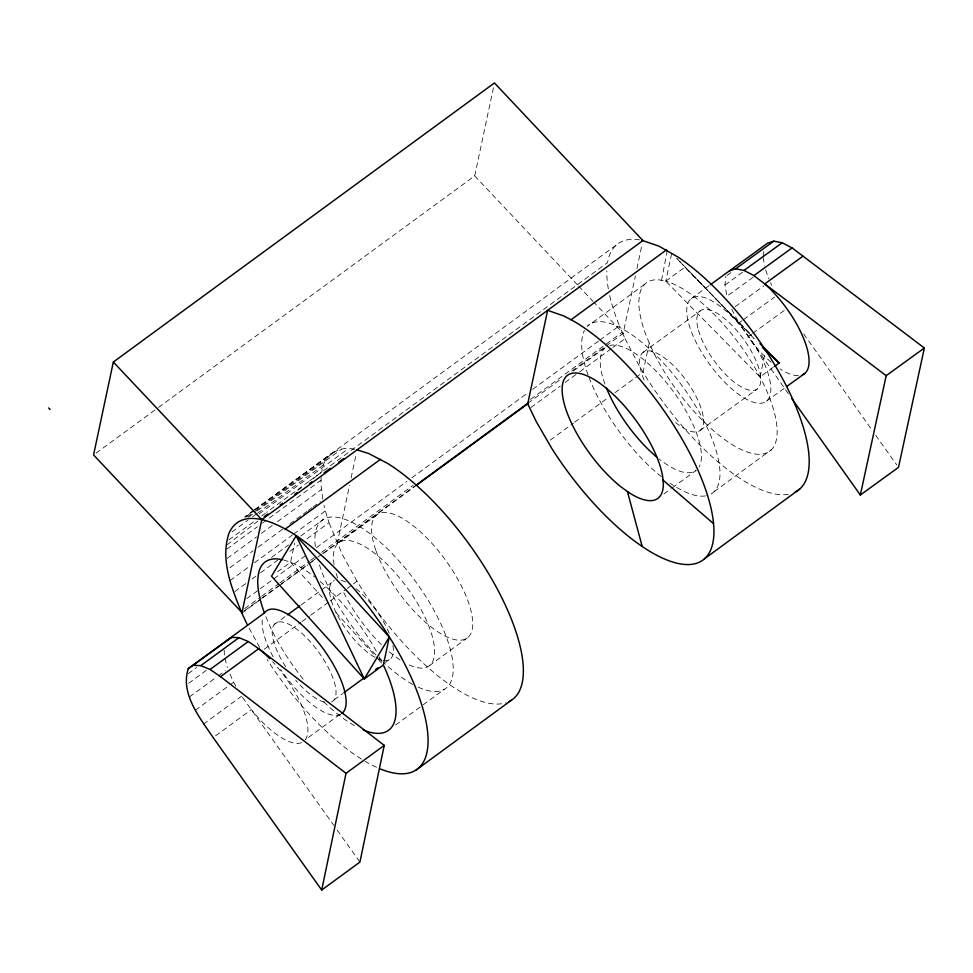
<?xml version="1.0" encoding="UTF-8"?>
<svg xmlns="http://www.w3.org/2000/svg" width="973" height="973" viewBox="0 0 973 973"><rect width="100%" height="100%" fill="white"/><g stroke="black" fill="none" stroke-linecap="round" stroke-linejoin="round"><path stroke-width="0.73" stroke-dasharray="4.87 3.65" d="M321.139 477.402L321.005 484.785L322.841 499.794M753.199 277.196L726.965 296.218L724.946 285.04L725.797 276.381M763.246 255.923L763.671 251.593M661.543 280.333L667.186 250.876M277.463 571.856L290.562 562.26L294.624 543.129M322.647 553.564L337.315 542.837L349.538 485.308M351.107 477.938L356.13 454.33M158.514 407.395L474.69 175.894L493.518 87.388M606.033 346.035L623.134 333.508L635.369 275.979M636.938 268.597L641.961 245.001M649.271 342.958L643.08 372.087L638.191 375.663M773.134 367.405L760.035 377.001L665.787 281.148L659.244 279.896A104.354 38.871 53.8 0 0 639.723 293.895L638.884 300.438A104.354 38.871 53.8 0 0 646.279 335.843L650.682 346.303A104.354 38.871 53.8 0 0 747.896 452.226A104.354 38.871 53.8 0 0 763.659 384.226A104.354 38.871 53.8 0 0 665.787 281.148L671.735 253.138M760.035 377.001L765.033 353.442M354.561 449.392C339.285 444.941 322.72 455.875 321.783 471.99L310.995 480.285M227.11 544.831L258.271 520.859M297.811 490.428L301.411 487.655M96.023 453.163L157.298 408.295M253.406 510.667L244.855 516.931L253.539 510.667M254.622 509.779L332.802 452.53M254.756 509.779L616.335 245.014M245.074 517.235L253.637 510.983M254.853 510.083L335.527 451.131M247.106 517.064L254.44 511.701M255.668 510.813L326.563 458.988M248.565 517.125L255.899 511.762M257.127 510.874L341.462 449.234M231.951 531.89L247.847 520.275M252.737 516.699L256.398 514.024M257.626 513.124L323.632 464.875M259.061 513.939L348.285 448.735M308.611 481.635L266.553 512.406M309.803 480.759L607.553 262.625A152.7 56.896 53.8 0 1 640.38 240.003M226.904 549.04L257.456 526.709M262.345 523.133L321.029 480.236M227.256 558.356L256.592 536.901M261.482 533.326L272.489 525.286M277.378 521.71L321.382 489.541M229.932 567.721L253.162 550.742M258.052 547.167L282.498 529.288M289.832 523.924L302.056 514.985M303.284 514.097L306.945 511.409M308.173 510.521L311.834 507.845M313.063 506.945L320.397 501.582M230.042 580.613L249.599 566.31M254.488 562.735L292.387 535.028M293.603 534.128L325.383 510.886L323.936 505.303M271.564 557.407L288.592 544.941M300.754 536.038L323.863 519.108M644.613 284.359L587.449 326.223A104.354 38.871 53.8 0 1 685.296 390.246A104.354 38.871 53.8 0 1 706.666 495.683M234.87 591.535L247.093 582.596M251.983 579.02L259.317 573.656M260.545 572.769L277.658 560.241M289.881 551.302L298.431 545.05M306.994 538.787L328.996 522.696L325.383 510.886M665.787 281.148L684.834 267.186L751.557 335.04M246.838 598.577L259.061 589.638M260.278 588.738L306.726 554.768M316.505 547.617L406.896 481.428M411.786 477.852L527.816 392.861M532.693 389.285L598.65 340.988M599.867 340.088L619.412 325.773A152.7 56.896 53.8 0 1 609.451 294.515M244.685 608.66L260.557 597.033M261.786 596.133L278.886 583.618M280.102 582.718L309.426 561.251M310.642 560.363L314.315 557.675M321.637 552.311L413.27 485.235M530.565 399.38L605.097 344.831M606.325 343.931L622.209 332.304L619.412 325.773M337.315 542.837L414.267 486.476M527.853 403.272L562.066 378.229M571.832 371.078L604.817 346.923M244.454 610.776L260.338 599.161M261.555 598.261L279.883 584.858M281.112 583.958L310.436 562.503M311.652 561.616L316.541 558.04M317.757 557.14L321.431 554.464M241.888 613.136L278.533 586.293M279.75 585.405L307.845 564.827M309.061 563.926L315.167 559.463M323.717 553.199L415.337 486.123M338.774 542.764L376.892 514.863M573.413 370.968L605.571 347.422M530.954 407.505L560.266 386.038M565.155 382.462L578.594 372.623M579.811 371.735L611.579 348.468M612.795 347.58L625.007 338.64L622.209 332.304L594.162 302.567M188.215 673.644L196.582 667.527M188.653 683.265L206.568 670.154M274.155 624.63L286.354 615.702M300.998 604.987L331.489 582.681M189.528 696.887L217.003 676.782M218.195 675.919L225.359 670.665M264.23 649.234L300.876 622.392M302.092 621.504L309.426 616.14M310.642 615.24L328.971 601.825M330.188 600.937L346.072 589.297M347.3 588.41L352.177 584.834M353.406 583.934L357.067 581.258A152.7 56.896 53.8 0 0 506.057 702.749M550.256 440.1L573.462 423.097M574.678 422.197L607.663 398.042M614.985 392.666L636.974 376.551M195.378 710.217L228.825 685.746M230.029 684.87L233.605 682.255L229.506 672.927M203.442 724.094L241.669 696.133M215.544 735.819L251.375 709.609A63.622 23.316 53.8 0 0 302.567 742.144M334.092 699.879L342.63 693.627M385.32 662.382L391.426 657.918M339.966 714.377L305.327 739.723A63.622 23.316 53.8 0 0 272.683 661.798M429.324 665.727L467.429 637.826M663.951 493.931L671.102 488.701M672.294 487.826L696.109 470.385A76.356 28.448 53.8 0 1 659.147 459.001M395.573 725.007L444.235 689.383M714.231 491.596L771.407 449.733M228.862 539.906L255.607 520.385M261.688 515.945L265.337 513.294M691.292 298.529L709.183 285.551M726.989 275.517L731.757 272.063M724.946 285.04L742.837 272.063M643.056 352.36L700.305 310.861M735.284 306.592L763.902 285.831M788.325 393.676L738.86 323.036L742.435 320.433M743.627 319.57L774.63 297.081M751.497 334.226L747.921 336.828A63.622 24.009 54.1 0 0 771.674 362.637M752.688 333.362L784.895 310.01M700.122 430.443L757.359 388.932M766.371 401.265L784.262 388.3M283.471 559.889L290.562 562.26A104.354 38.871 53.8 0 1 314.778 577.062M754.111 338.604L676.77 258.538M677.013 258.611L754.051 338.47M474.69 175.894L577.536 284.943M578.57 286.038L593.116 301.46M290.562 562.26L324.848 600.232M335.94 612.516L377.293 658.295M378.302 659.414L383.35 664.997M622.209 332.304L623.134 333.508M242.545 697.349L333.666 825.189M337.169 830.103L359.925 862.078M803.649 333.873L872.149 430.285M875.651 435.235L896.729 464.899M357.067 581.258L342.374 554.61L328.996 522.696M259.669 647.373L248.48 627.038M233.605 682.255L235.807 686.038M770.519 282.766L771.82 285.284M731.708 309.183L738.86 323.036M625.007 338.64L638.872 365.143L646.972 378.497A152.7 56.896 53.8 0 0 788.762 494.248M265.848 616.687L270.409 627.22A104.354 38.871 53.8 0 0 304.671 680.905M765.605 269.849L768.925 278.923M224.848 658.356L227.39 667.6M763.112 257.358L764.62 265.751M224.179 650.171L224.435 655.668M354.403 725.627A104.354 38.871 53.8 0 1 321.662 699.709M320.166 581.465A104.354 38.871 53.8 0 1 377.244 652.956M379.336 656.897A104.354 38.871 53.8 0 1 382.061 662.309M334.128 564.644A76.356 28.448 53.8 0 1 370.567 550.292A76.356 28.448 53.8 0 1 431.148 632.559A76.356 28.448 53.8 0 1 407.371 664.133M400.061 659.925A76.356 28.448 53.8 0 1 387.85 650.596M381.465 644.698A76.356 28.448 53.8 0 1 343.335 591.706M337.667 578.096A76.356 28.448 53.8 0 1 336.038 572.975M315.325 546.656A104.354 38.871 53.8 0 1 368.645 532.669A104.354 38.871 53.8 0 1 449.344 645.89A104.354 38.871 53.8 0 1 414.012 685.101M412.698 684.396A104.354 38.871 53.8 0 1 383.167 662.078M382.085 661.044A104.354 38.871 53.8 0 1 378.825 657.857M375.943 654.926A104.354 38.871 53.8 0 1 319.424 564.766M376.575 767.308A152.7 56.896 53.8 0 1 365.167 761.336M361.457 759.086A152.7 56.896 53.8 0 1 267.089 659.512M705.364 495.938A104.354 38.871 53.8 0 1 669.935 483.119M661.445 476.77A104.354 38.871 53.8 0 1 589.115 377.706M588.033 374.8A104.354 38.871 53.8 0 1 584.481 330.37M604.926 384.067A76.356 28.448 53.8 0 1 604.72 348.152M609.657 345.488A76.356 28.448 53.8 0 1 673.462 391.657A76.356 28.448 53.8 0 1 699.088 466.931M608.344 288.932A152.7 56.896 53.8 0 1 606.811 270.871M324.556 702.202A48.358 17.721 53.8 0 1 295.731 680.2M285.709 666.748A48.358 17.721 53.8 0 1 277.646 622.209A48.358 17.721 53.8 0 1 321.382 656.021A48.358 17.721 53.8 0 1 331.355 702.032M392.922 645.513A48.358 17.721 53.8 0 1 383.447 660.558M381.89 660.253A48.358 17.721 53.8 0 1 376.089 657.991M374.848 657.322A48.358 17.721 53.8 0 1 337.595 615.556A48.358 17.721 53.8 0 1 334.226 580.528M341.024 580.358A48.358 17.721 53.8 0 1 348.079 583.277M356.033 588.738A48.358 17.721 53.8 0 1 389.516 634.043M340.793 714.182A63.622 23.316 53.8 0 1 280.711 669.412M273.145 656.787A63.622 23.316 53.8 0 1 262.284 619.448M644.138 380.042A48.358 18.244 54.1 0 1 659.779 354.792A48.358 18.244 54.1 0 1 702.847 414.595A48.358 18.244 54.1 0 1 673.304 420.531M798.322 375.627A63.622 24.009 54.1 0 1 780.054 368.876M376.089 551.059A76.356 28.448 53.8 0 0 463.343 639.76A76.356 28.448 53.8 0 0 427.062 538.203A76.356 28.448 53.8 0 0 376.089 551.059M698.407 330.139A48.358 18.244 54.1 0 0 752.64 390.477A48.358 18.244 54.1 0 0 735.454 329.081A48.358 18.244 54.1 0 0 698.407 330.139M688.799 323.9A63.622 24.009 54.1 0 0 760.156 403.296A63.622 24.009 54.1 0 0 737.534 322.501A63.622 24.009 54.1 0 0 688.799 323.9"/><path stroke-width="1.46" d="M247.093 624.374L241.888 613.136L261.761 519.631L642.898 240.574L494.454 82.96L113.33 362.017L93.566 454.95L242.009 612.564M527.743 403.831L547.617 310.338L563.781 315.957L573.304 320.932A152.7 56.896 53.8 0 1 713.173 541.243A152.7 56.896 53.8 0 1 551.691 448.261L536.245 421.577L527.743 403.831L416.566 485.223M341.815 713.513A63.622 23.316 53.8 0 0 320.689 645.476A63.622 23.316 53.8 0 0 264.692 612.747L188.251 668.682C180.127 693.64 199.939 717.977 213.148 737.57L321.698 890.04L346.023 773.316L384.238 745.379L258.757 648.675L248.285 641.511L239.017 637.656L231.574 637.388L226.466 640.721M384.238 745.379L359.925 862.078L321.698 890.04M383.35 664.997L389.297 636.987L296.193 535.758L271.503 576.211L364.291 678.947L383.35 664.997A104.354 38.871 53.8 0 1 363.197 729.957M791.84 398.614L860.339 495.014L886.184 375.675L924.35 348.006L792.095 247.908L782.183 242.763L773.827 241.158L767.612 243.189L710.375 284.688M924.35 348.006L898.493 467.368L860.339 495.014M389.297 636.987L364.291 678.947L296.193 535.758M264.242 516.627L267.916 513.951M280.139 505.011L282.584 503.236M294.795 494.296L297.239 492.508M309.463 483.581L311.907 481.793M324.131 472.854L330.248 468.39M338.799 462.139L343.688 458.563M285.235 529.069L380.516 459.305M571.054 319.752L666.335 249.988L667.186 250.876M415.483 485.588L527.853 403.272M188.251 668.682L231.574 637.388M193.347 665.35L200.791 665.617L239.017 637.656M200.791 665.617L210.059 669.473L248.285 641.511M287.57 614.814L299.769 605.887M210.059 669.473L220.53 676.649L258.757 648.675A63.622 23.316 53.8 0 1 269.716 658.685M774.326 366.541L779.093 363.051L760.022 343.664M343.846 692.74L364.583 677.561M375.566 669.521L377.998 667.746M416.237 769.911L511.518 700.146M704.403 558.843L799.684 489.078M729.458 270.859L735.673 268.828L773.827 241.158M735.673 268.828L744.017 270.433L782.183 242.763M744.017 270.433L753.929 275.578L792.095 247.908M802.895 256.227L764.742 283.897L753.929 275.578M786.646 386.561L804.537 373.596M282.45 559.73L277.062 558.879A104.354 38.871 53.8 0 0 258.368 574.009L257.723 580.747A104.354 38.871 53.8 0 0 264.388 612.856M357.067 449.903L368.56 453.454L387.582 463.367A152.7 56.896 53.8 0 1 500.292 594.771A152.7 56.896 53.8 0 1 508.903 701.618M241.888 613.136C231.708 588.349 220.032 559.889 229.008 533.119C243.116 502.433 285.284 527.354 302.433 539.979A152.7 56.896 53.8 0 1 383.508 627.877L391.973 641.195A152.7 56.896 53.8 0 1 380.479 768.998M641.706 240.246L659.062 246.193L678.546 257.407A152.7 56.896 53.8 0 1 760.266 342.362L769.035 355.595A152.7 56.896 53.8 0 1 794.698 492.35M886.184 375.675L764.742 283.897A63.622 24.009 54.1 0 1 803.43 337.959A63.622 24.009 54.1 0 1 802.336 374.836M220.53 676.649L346.023 773.316M662.99 480.103L713.574 523.669M762.516 347.252L779.093 363.051M762.491 347.227L765.666 350.499M113.33 362.017L261.761 519.631M48.65 407.942L50.134 409.524M627.427 491.535L642.18 546.449M656.897 457.176A76.356 28.448 53.8 0 1 606.459 388.069M628.74 492.484L621.029 486.901A76.356 28.448 53.8 0 1 562.808 397.215A76.356 28.448 53.8 0 1 604.415 386.719A76.356 28.448 53.8 0 1 662.649 476.405L663.331 483.763A76.356 28.448 53.8 0 1 628.74 492.484"/></g></svg>
